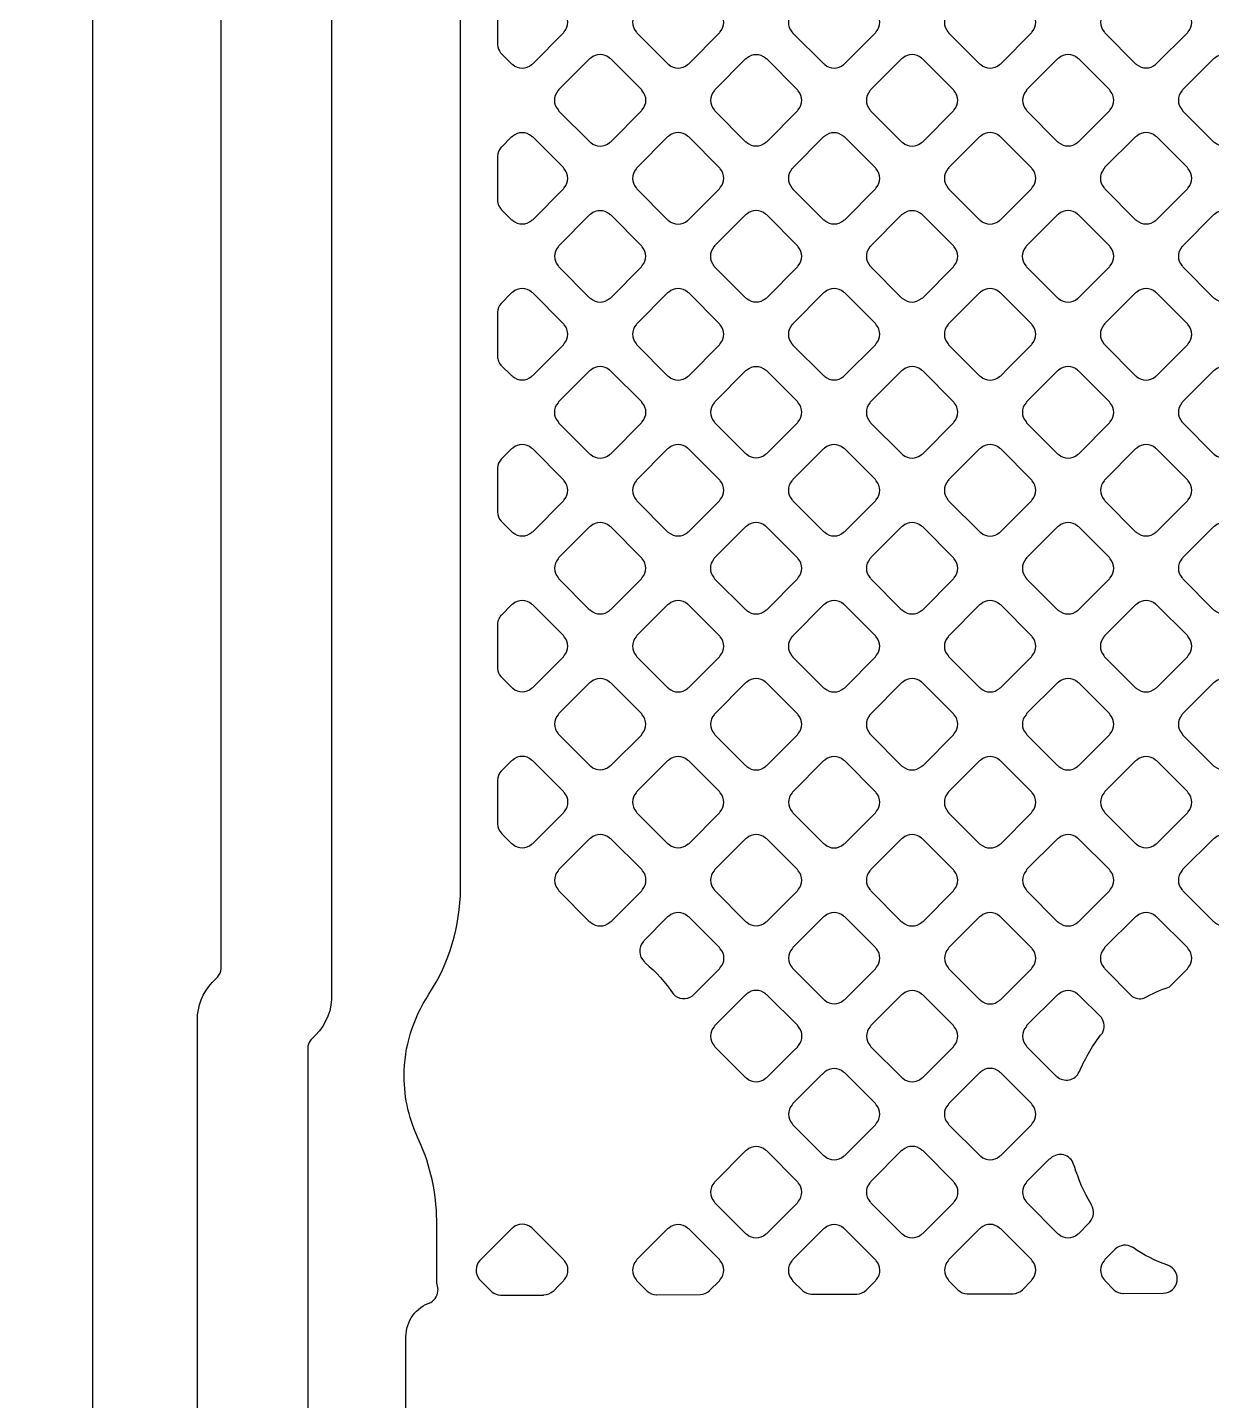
# Model space of a CAD drawing. Header units: millimetres. Extents: x 3440 to 3572, y 2 to 96.
# Drawn here: x 3530.208 to 3531.844, y 50.626 to 52.524 of the extents above; entities that cross this region are included whole.
import ezdxf

# ---------------------------------------------------------------- set-up
doc = ezdxf.new("R2010")
doc.units = ezdxf.units.MM
doc.header["$LTSCALE"] = 23.1
doc.layers.add('gbr-dxf', color=7, linetype='CONTINUOUS')

msp = doc.modelspace()

# ---------------------------------------------------------------- linework, layer by layer
at = {"layer": 'gbr-dxf', "linetype": 'Continuous'}
for points in [[(3528.8227, 57.8167, -0.198817), (3530.6284, 53.455, -0.009964), (3530.6284, 53.4522), (3530.6284, 51.1886, -0.210617), (3530.6062, 51.1313), (3530.6006, 51.1258, 0.036059), (3530.5989, 51.1236, 0.135581), (3530.5954, 51.1135), (3530.5954, 50.5032, -0.007269)], [(3530.443, 50.5051), (3530.443, 51.1522, -0.189007), (3530.4633, 51.2039, -0.010551), (3530.4654, 51.2061), (3530.4707, 51.2114, 0.168586), (3530.476, 51.2234), (3530.476, 53.4549, -0.009921), (3530.476, 53.4576, 0.198805), (3528.7133, 57.7107, -0.008527)], [(3528.5932, 57.5657, -0.198904), (3530.2983, 53.4491, -0.009964), (3530.2982, 53.4464), (3530.2982, 50.2725, -0.009957)], [(3530.7311, 50.4331), (3530.7311, 50.7145, -0.324981), (3530.7656, 50.7621, 0.275426), (3530.7755, 50.7803, -0.015279), (3530.7747, 50.7847, -0.084652), (3530.7738, 50.7932, -0.008073), (3530.7737, 50.7952, -0.015543), (3530.7737, 50.7966), (3530.7737, 50.8205, -0.022988), (3530.7737, 50.8228), (3530.7737, 50.8756, 0.103144), (3530.7496, 50.9852, -0.114747), (3530.7287, 51.0749, -0.148502), (3530.763, 51.1879, 0.140977), (3530.8067, 51.3335), (3530.8067, 53.5651, -0.065061), (3530.8057, 53.5715, 0.059041), (3530.6027, 55.0518, -0.011828), (3530.6024, 55.0527, 0.055953), (3530.0952, 56.3752, -0.032848)]]:
    msp.add_lwpolyline(points, format="xyb", dxfattribs=at)
for points in [[(3530.8576, 52.4998, 0.153145), (3530.862, 52.4887), (3530.8771, 52.4736, -0.096214), (3530.8788, 52.4726, 0.379672), (3530.9047, 52.4726, -0.096259), (3530.9064, 52.4736), (3530.949, 52.5163, -0.096195), (3530.95, 52.5179, 0.379293), (3530.95, 52.5439, -0.095956), (3530.949, 52.5455), (3530.9065, 52.588, -0.09979), (3530.9048, 52.589, 0.379731), (3530.8788, 52.589, -0.09572), (3530.8772, 52.588), (3530.8627, 52.5735, 0.169599), (3530.8576, 52.5613)], [(3531.0491, 52.5179, -0.091874), (3531.05, 52.5163), (3531.0929, 52.4734, -0.086961), (3531.0943, 52.4725, 0.379293), (3531.1203, 52.4726, -0.096625), (3531.1219, 52.4735), (3531.1645, 52.5161, -0.095916), (3531.1655, 52.5178, 0.379731), (3531.1655, 52.5438, -0.087748), (3531.1646, 52.5452), (3531.1218, 52.588, -0.093899), (3531.1202, 52.589, 0.378845), (3531.0943, 52.589, -0.096377), (3531.0926, 52.588), (3531.05, 52.5454, -0.097043), (3531.0491, 52.5438, 0.378971)], [(3531.2646, 52.5177, -0.091663), (3531.2655, 52.5161), (3531.308, 52.4737, -0.103446), (3531.3098, 52.4726, 0.379731), (3531.3358, 52.4726, -0.096265), (3531.3374, 52.4736), (3531.38, 52.5162, -0.095916), (3531.381, 52.5179, 0.379731), (3531.381, 52.5439, -0.087549), (3531.3801, 52.5453), (3531.3374, 52.588, -0.091913), (3531.3358, 52.589, 0.379731), (3531.3099, 52.589, -0.09572), (3531.3082, 52.588), (3531.2656, 52.5453, -0.096266), (3531.2646, 52.5437, 0.379731)], [(3531.4801, 52.5179, -0.099713), (3531.4811, 52.5162), (3531.5238, 52.4735, -0.095602), (3531.5254, 52.4725, 0.379293), (3531.5513, 52.4726, -0.096265), (3531.553, 52.4735), (3531.5957, 52.5163, -0.096227), (3531.5967, 52.5179, 0.379064), (3531.5967, 52.5438, -0.098078), (3531.5957, 52.5455), (3531.5531, 52.5881, -0.10242), (3531.5514, 52.5891, 0.379506), (3531.5254, 52.5891, -0.095973), (3531.5238, 52.5881), (3531.4811, 52.5455, -0.096214), (3531.4801, 52.5438, 0.379703)], [(3531.6958, 52.5179, -0.091663), (3531.6967, 52.5163), (3531.7394, 52.4736, -0.086956), (3531.7409, 52.4727, 0.379731), (3531.7669, 52.4727, -0.096265), (3531.7685, 52.4737), (3531.811, 52.5162, -0.095916), (3531.812, 52.5178, 0.379731), (3531.812, 52.5438, -0.104215), (3531.811, 52.5456), (3531.7685, 52.5881, -0.091913), (3531.7669, 52.589, 0.379731), (3531.741, 52.589, -0.09572), (3531.7393, 52.588), (3531.6968, 52.5455, -0.096266), (3531.6958, 52.5439, 0.379731)], [(3530.9412, 52.436, 0.379032), (3530.9413, 52.41, -0.087415), (3530.9422, 52.4086), (3530.9851, 52.3656, -0.083056), (3530.9865, 52.3647, 0.379731), (3531.0125, 52.3647, -0.09572), (3531.0141, 52.3657), (3531.0568, 52.4084, -0.095958), (3531.0578, 52.4101, 0.379731), (3531.0578, 52.4361, -0.092139), (3531.0569, 52.4376), (3531.0142, 52.4803, -0.096322), (3531.0125, 52.4813, 0.379506), (3530.9866, 52.4813, -0.096797), (3530.9849, 52.4803), (3530.9422, 52.4376, -0.096915)], [(3531.1569, 52.41, -0.087343), (3531.1578, 52.4085), (3531.2004, 52.3659, -0.09979), (3531.2021, 52.3649, 0.379731), (3531.2281, 52.3649, -0.09572), (3531.2297, 52.3659), (3531.2722, 52.4084, -0.096266), (3531.2732, 52.4101, 0.379731), (3531.2732, 52.436, -0.092139), (3531.2722, 52.4376), (3531.2297, 52.4802, -0.096227), (3531.228, 52.4811, 0.379731), (3531.202, 52.4811, -0.096265), (3531.2004, 52.4802), (3531.1579, 52.4376, -0.095916), (3531.1569, 52.436, 0.379731)], [(3531.3723, 52.4101, -0.095649), (3531.3732, 52.4084), (3531.416, 52.3657, -0.09116), (3531.4176, 52.3647, 0.379214), (3531.4435, 52.3647, -0.096625), (3531.4452, 52.3657), (3531.4879, 52.4084, -0.096332), (3531.4889, 52.4101, 0.379289), (3531.4889, 52.436, -0.083262), (3531.488, 52.4374), (3531.445, 52.4804, -0.087645), (3531.4435, 52.4813, 0.379293), (3531.4176, 52.4813, -0.095956), (3531.416, 52.4803), (3531.3733, 52.4376, -0.096023), (3531.3723, 52.436, 0.379672)], [(3531.588, 52.4101, -0.103621), (3531.589, 52.4083), (3531.6314, 52.3659, -0.09979), (3531.6331, 52.3649, 0.379731), (3531.6591, 52.3649, -0.095865), (3531.6607, 52.3659), (3531.7033, 52.4085, -0.095628), (3531.7043, 52.4101, 0.379731), (3531.7043, 52.4361, -0.107999), (3531.7033, 52.438), (3531.6609, 52.4803, -0.095916), (3531.6592, 52.4813, 0.379731), (3531.6333, 52.4813, -0.096265), (3531.6316, 52.4803), (3531.5889, 52.4377, -0.095916), (3531.588, 52.436, 0.379731)], [(3531.8035, 52.4102, -0.091367), (3531.8044, 52.4086), (3531.8473, 52.3658, -0.087416), (3531.8487, 52.3649, 0.379672), (3531.8747, 52.3649, -0.096157), (3531.8763, 52.3658), (3531.9189, 52.4084, -0.096227), (3531.9198, 52.41, 0.379324), (3531.9198, 52.436, -0.103884), (3531.9188, 52.4377), (3531.8762, 52.4804, -0.091578), (3531.8746, 52.4813, 0.379293), (3531.8487, 52.4813, -0.095956), (3531.847, 52.4803), (3531.8045, 52.4378, -0.096266), (3531.8035, 52.4362, 0.379731)], [(3530.8576, 52.2853, 0.104859), (3530.8596, 52.2773, 0.075296), (3530.863, 52.2724, -0.062707), (3530.8633, 52.2719), (3530.8771, 52.2581, -0.104018), (3530.8789, 52.2571, 0.379731), (3530.9048, 52.2571, -0.09572), (3530.9065, 52.2581), (3530.949, 52.3006, -0.096266), (3530.9499, 52.3022, 0.379731), (3530.9499, 52.3282, -0.104206), (3530.9489, 52.33), (3530.9065, 52.3724, -0.108224), (3530.9047, 52.3734, 0.379506), (3530.8787, 52.3734, -0.097758), (3530.877, 52.3724), (3530.863, 52.3584), (3530.8629, 52.3583, 0.180038), (3530.8576, 52.3455)], [(3531.0491, 52.3022, -0.087034), (3531.05, 52.3007), (3531.0928, 52.2579, -0.08267), (3531.0942, 52.257, 0.379731), (3531.1202, 52.257, -0.096265), (3531.1218, 52.258), (3531.1645, 52.3007, -0.095916), (3531.1655, 52.3024, 0.379731), (3531.1655, 52.3284, -0.091745), (3531.1646, 52.3299), (3531.122, 52.3725, -0.096121), (3531.1204, 52.3735, 0.379731), (3531.0944, 52.3735, -0.09572), (3531.0927, 52.3725), (3531.0501, 52.3298, -0.096266), (3531.0491, 52.3282, 0.379731)], [(3531.2646, 52.3023, -0.087343), (3531.2655, 52.3009), (3531.3082, 52.2581, -0.099711), (3531.3099, 52.2571, 0.379293), (3531.3359, 52.2571, -0.095956), (3531.3375, 52.2581), (3531.38, 52.3006, -0.096332), (3531.381, 52.3022, 0.379289), (3531.381, 52.3282, -0.092061), (3531.3801, 52.3297), (3531.3374, 52.3724, -0.09842), (3531.3357, 52.3734, 0.379506), (3531.3097, 52.3734, -0.095973), (3531.3081, 52.3725), (3531.2656, 52.3299, -0.096214), (3531.2646, 52.3283, 0.379672)], [(3531.4801, 52.3022, -0.095756), (3531.4811, 52.3006), (3531.5237, 52.258, -0.091646), (3531.5252, 52.257, 0.379731), (3531.5512, 52.257, -0.09572), (3531.5529, 52.258), (3531.5956, 52.3007, -0.095916), (3531.5966, 52.3024, 0.379731), (3531.5966, 52.3284, -0.083235), (3531.5957, 52.3298), (3531.5529, 52.3726, -0.087639), (3531.5514, 52.3735, 0.379731), (3531.5254, 52.3735, -0.09572), (3531.5238, 52.3725), (3531.4811, 52.3298, -0.095916), (3531.4801, 52.3282, 0.379731)], [(3531.6957, 52.3024, -0.103825), (3531.6967, 52.3006), (3531.7392, 52.2581, -0.099696), (3531.7409, 52.2571, 0.379731), (3531.7669, 52.2571, -0.096265), (3531.7685, 52.258), (3531.8112, 52.3007, -0.095916), (3531.8121, 52.3023, 0.379731), (3531.8121, 52.3283, -0.107999), (3531.8111, 52.3302), (3531.7686, 52.3726, -0.096121), (3531.7669, 52.3736, 0.379731), (3531.741, 52.3736, -0.09572), (3531.7393, 52.3726), (3531.6966, 52.33, -0.096266), (3531.6957, 52.3283, 0.379731)], [(3530.9414, 52.2205, 0.379293), (3530.9414, 52.1945, -0.099964), (3530.9424, 52.1928), (3530.9849, 52.1503, -0.096314), (3530.9865, 52.1493, 0.379672), (3531.0125, 52.1493, -0.096157), (3531.0141, 52.1503), (3531.0567, 52.1929, -0.095796), (3531.0577, 52.1946, 0.379293), (3531.0577, 52.2205, -0.096625), (3531.0567, 52.2222), (3531.0143, 52.2646, -0.100476), (3531.0125, 52.2656, 0.379289), (3530.9866, 52.2657, -0.095506), (3530.9849, 52.2647), (3530.9423, 52.2221, -0.095602)], [(3531.1567, 52.1945, -0.082792), (3531.1576, 52.1931), (3531.2005, 52.1502, -0.095602), (3531.2021, 52.1493, 0.379293), (3531.2281, 52.1493, -0.095956), (3531.2297, 52.1503), (3531.2723, 52.1929, -0.096111), (3531.2733, 52.1945, 0.379321), (3531.2733, 52.2205, -0.095506), (3531.2724, 52.2221), (3531.2297, 52.2648, -0.099849), (3531.228, 52.2658, 0.379293), (3531.202, 52.2657, -0.09572), (3531.2004, 52.2648), (3531.1577, 52.2221, -0.096214), (3531.1568, 52.2205, 0.379672)], [(3531.3724, 52.1945, -0.091663), (3531.3734, 52.193), (3531.4161, 52.1503, -0.086956), (3531.4175, 52.1493, 0.379731), (3531.4435, 52.1493, -0.096265), (3531.4452, 52.1503), (3531.4878, 52.1929, -0.095916), (3531.4887, 52.1946, 0.379731), (3531.4887, 52.2205, -0.087748), (3531.4878, 52.222), (3531.4451, 52.2647, -0.092126), (3531.4436, 52.2656, 0.379731), (3531.4176, 52.2656, -0.09572), (3531.416, 52.2647), (3531.3734, 52.2221, -0.096266), (3531.3724, 52.2205, 0.379731)], [(3531.5878, 52.1945, -0.100032), (3531.5889, 52.1928), (3531.6314, 52.1502, -0.096266), (3531.6331, 52.1492, 0.379731), (3531.6591, 52.1492, -0.09572), (3531.6607, 52.1502), (3531.7033, 52.1928, -0.096266), (3531.7043, 52.1945, 0.379731), (3531.7043, 52.2205, -0.09572), (3531.7033, 52.2221), (3531.6605, 52.2649, -0.083056), (3531.6591, 52.2658, 0.379731), (3531.6331, 52.2658, -0.09572), (3531.6315, 52.2648), (3531.5888, 52.2221, -0.096266), (3531.5878, 52.2205, 0.379731)], [(3531.8035, 52.1946, -0.103506), (3531.8045, 52.1928), (3531.847, 52.1502, -0.099711), (3531.8487, 52.1493, 0.378906), (3531.8747, 52.1493, -0.095134), (3531.8763, 52.1502), (3531.9189, 52.1929, -0.097561), (3531.9199, 52.1945, 0.379155), (3531.9199, 52.2205, -0.107517), (3531.9189, 52.2223), (3531.8764, 52.2648, -0.095796), (3531.8747, 52.2658, 0.379293), (3531.8488, 52.2658, -0.096119), (3531.8471, 52.2648), (3531.8045, 52.2221, -0.096023), (3531.8035, 52.2205, 0.379672)], [(3530.8576, 52.0687, 0.078056), (3530.859, 52.0627, -0.044051), (3530.8591, 52.0624, 0.078281), (3530.8625, 52.0571), (3530.877, 52.0426, -0.103868), (3530.8788, 52.0416, 0.379731), (3530.9047, 52.0416, -0.096265), (3530.9064, 52.0426), (3530.949, 52.0852, -0.096266), (3530.95, 52.0868, 0.379731), (3530.95, 52.1128, -0.087314), (3530.9491, 52.1143), (3530.9064, 52.157, -0.091964), (3530.9048, 52.1579, 0.379731), (3530.8788, 52.1579, -0.096265), (3530.8772, 52.1569), (3530.8627, 52.1424, 0.169574), (3530.8576, 52.1303)], [(3531.0491, 52.1128, 0.379293), (3531.0491, 52.0868, -0.099964), (3531.0501, 52.0851), (3531.0927, 52.0425, -0.096314), (3531.0943, 52.0415, 0.379703), (3531.1203, 52.0415, -0.095612), (3531.1219, 52.0425), (3531.1646, 52.0851, -0.095796), (3531.1655, 52.0868, 0.379293), (3531.1655, 52.1127, -0.096625), (3531.1645, 52.1144), (3531.122, 52.1569, -0.100824), (3531.1202, 52.1579, 0.379229), (3531.0943, 52.158, -0.095506), (3531.0926, 52.157), (3531.05, 52.1144, -0.095602)], [(3531.2646, 52.0867, -0.082761), (3531.2655, 52.0853), (3531.3082, 52.0426, -0.095628), (3531.3098, 52.0416, 0.379731), (3531.3358, 52.0416, -0.096265), (3531.3374, 52.0426), (3531.38, 52.0852, -0.096266), (3531.381, 52.0868, 0.379731), (3531.381, 52.1128, -0.096248), (3531.38, 52.1145), (3531.3376, 52.1569, -0.100054), (3531.3358, 52.1579, 0.379731), (3531.3099, 52.1579, -0.096265), (3531.3082, 52.1569), (3531.2656, 52.1143, -0.096266), (3531.2646, 52.1126, 0.379731)], [(3531.4801, 52.0868, -0.091685), (3531.4811, 52.0853), (3531.5239, 52.0424, -0.087297), (3531.5254, 52.0415, 0.379731), (3531.5513, 52.0415, -0.096225), (3531.553, 52.0425), (3531.5629, 52.0524), (3531.5956, 52.0851, -0.096227), (3531.5966, 52.0867, 0.379731), (3531.5966, 52.1127, -0.087748), (3531.5956, 52.1142), (3531.5528, 52.157, -0.091964), (3531.5513, 52.1579, 0.379731), (3531.5253, 52.1579, -0.096265), (3531.5237, 52.157), (3531.4811, 52.1144, -0.095916), (3531.4801, 52.1128, 0.379731)], [(3531.6957, 52.0867, -0.099825), (3531.6967, 52.085), (3531.7392, 52.0424, -0.096023), (3531.7409, 52.0414, 0.379289), (3531.7668, 52.0414, -0.09601), (3531.7685, 52.0424), (3531.8112, 52.0851, -0.095824), (3531.8121, 52.0867, 0.378906), (3531.8121, 52.1126, -0.095506), (3531.8112, 52.1143), (3531.7683, 52.1571, -0.08232), (3531.7669, 52.158, 0.379214), (3531.741, 52.158, -0.095956), (3531.7393, 52.157), (3531.6966, 52.1143, -0.095628), (3531.6957, 52.1127, 0.379731)], [(3530.9413, 51.979, -0.09572), (3530.9422, 51.9774), (3530.9849, 51.9346, -0.091913), (3530.9865, 51.9337, 0.379731), (3531.0125, 51.9337, -0.09572), (3531.0141, 51.9347), (3531.0568, 51.9774, -0.096266), (3531.0578, 51.979, 0.379731), (3531.0578, 52.005, -0.082756), (3531.0569, 52.0064), (3531.014, 52.0493, -0.087516), (3531.0125, 52.0503, 0.379731), (3530.9866, 52.0503, -0.09572), (3530.9849, 52.0493), (3530.9422, 52.0066, -0.096266), (3530.9413, 52.005, 0.379731)], [(3531.1569, 52.0049, 0.379214), (3531.1569, 51.979, -0.096625), (3531.1579, 51.9773), (3531.2002, 51.935, -0.10774), (3531.2021, 51.9339, 0.379672), (3531.2281, 51.9339, -0.096157), (3531.2297, 51.9349), (3531.2722, 51.9774, -0.095602), (3531.2732, 51.979, 0.379293), (3531.2732, 52.005, -0.100399), (3531.2722, 52.0067), (3531.2298, 52.0491, -0.10437), (3531.228, 52.0501, 0.379289), (3531.2021, 52.0501, -0.095866), (3531.2004, 52.0492), (3531.1578, 52.0066, -0.095602)], [(3531.3723, 51.979, -0.087034), (3531.3732, 51.9775), (3531.4162, 51.9346, -0.08267), (3531.4175, 51.9337, 0.379731), (3531.4435, 51.9337, -0.096265), (3531.4452, 51.9347), (3531.4879, 51.9774, -0.095916), (3531.4889, 51.979, 0.379731), (3531.4889, 52.005, -0.091745), (3531.4879, 52.0066), (3531.4452, 52.0493, -0.096121), (3531.4436, 52.0503, 0.379731), (3531.4176, 52.0503, -0.09572), (3531.416, 52.0493), (3531.3733, 52.0066, -0.096266), (3531.3723, 52.005, 0.379731)], [(3531.588, 51.979, -0.09572), (3531.5889, 51.9774), (3531.6316, 51.9347, -0.091437), (3531.6332, 51.9337, 0.379332), (3531.6591, 51.9337, -0.095968), (3531.6608, 51.9347), (3531.7033, 51.9772, -0.096197), (3531.7043, 51.9789, 0.378669), (3531.7043, 52.0048, -0.101776), (3531.7033, 52.0065), (3531.6606, 52.0493, -0.08752), (3531.6591, 52.0502, 0.379293), (3531.6331, 52.0502, -0.095956), (3531.6315, 52.0492), (3531.5889, 52.0066, -0.096266), (3531.588, 52.005, 0.379731)], [(3531.8034, 52.0049, 0.379293), (3531.8035, 51.9789, -0.100032), (3531.8045, 51.9772), (3531.847, 51.9347, -0.095628), (3531.8486, 51.9337, 0.379731), (3531.8746, 51.9337, -0.096265), (3531.8762, 51.9347), (3531.9188, 51.9773, -0.096111), (3531.9198, 51.979, 0.379289), (3531.9198, 52.0049, -0.095866), (3531.9189, 52.0066), (3531.8761, 52.0493, -0.082483), (3531.8747, 52.0502, 0.378858), (3531.8488, 52.0502, -0.095134), (3531.8472, 52.0492), (3531.8044, 52.0065, -0.095109)], [(3530.8576, 51.8543, 0.176204), (3530.8627, 51.8416, -0.03892), (3530.8629, 51.8414), (3530.8773, 51.8269, -0.087516), (3530.8788, 51.826, 0.379731), (3530.9048, 51.826, -0.09572), (3530.9064, 51.827), (3530.949, 51.8696, -0.096266), (3530.95, 51.8712, 0.379731), (3530.95, 51.8972, -0.087314), (3530.9491, 51.8987), (3530.9063, 51.9415, -0.091913), (3530.9047, 51.9424, 0.379731), (3530.8787, 51.9424, -0.09572), (3530.8771, 51.9415), (3530.8627, 51.927, 0.165019), (3530.8576, 51.9152)], [(3531.0491, 51.8712, -0.095865), (3531.0501, 51.8695), (3531.0926, 51.8269, -0.091437), (3531.0942, 51.826, 0.379731), (3531.1202, 51.826, -0.096265), (3531.1218, 51.827), (3531.1645, 51.8697, -0.095916), (3531.1655, 51.8713, 0.379731), (3531.1655, 51.8973, -0.083172), (3531.1646, 51.8987), (3531.1218, 51.9415, -0.087516), (3531.1204, 51.9424, 0.379731), (3531.0944, 51.9424, -0.09572), (3531.0927, 51.9415), (3531.0501, 51.8988, -0.096266), (3531.0491, 51.8971, 0.379731)], [(3531.2646, 51.8713, -0.09572), (3531.2656, 51.8696), (3531.3081, 51.8271, -0.107758), (3531.3099, 51.8261, 0.379731), (3531.3359, 51.8261, -0.096265), (3531.3375, 51.8271), (3531.38, 51.8696, -0.095916), (3531.381, 51.8712, 0.379731), (3531.381, 51.8972, -0.100266), (3531.38, 51.8989), (3531.3375, 51.9414, -0.104063), (3531.3357, 51.9424, 0.379731), (3531.3097, 51.9424, -0.09572), (3531.3081, 51.9414), (3531.2656, 51.8989, -0.096266), (3531.2646, 51.8972, 0.379731)], [(3531.4801, 51.8712, -0.087305), (3531.481, 51.8697), (3531.524, 51.8267, -0.079982), (3531.5254, 51.8259, 0.378681), (3531.5513, 51.8259, -0.096707), (3531.5529, 51.8268), (3531.5957, 51.8696, -0.094533), (3531.5967, 51.8712, 0.378906), (3531.5967, 51.8972, -0.093564), (3531.5957, 51.8988), (3531.553, 51.9415, -0.095796), (3531.5514, 51.9425, 0.379293), (3531.5254, 51.9424, -0.096119), (3531.5238, 51.9415), (3531.4811, 51.8988, -0.096214), (3531.4801, 51.8971, 0.379703)], [(3531.6958, 51.8712, -0.095756), (3531.6967, 51.8696), (3531.7394, 51.827, -0.091437), (3531.7409, 51.826, 0.379731), (3531.7669, 51.826, -0.096265), (3531.7685, 51.827), (3531.811, 51.8695, -0.098209), (3531.812, 51.8712, 0.379155), (3531.812, 51.8971, -0.100082), (3531.811, 51.8988), (3531.7684, 51.9414, -0.089936), (3531.7669, 51.9424, 0.379155), (3531.741, 51.9424, -0.095015), (3531.7393, 51.9414), (3531.6967, 51.8988, -0.094927), (3531.6958, 51.8972, 0.379287)], [(3530.9414, 51.7894, 0.379293), (3530.9414, 51.7635, -0.091558), (3530.9423, 51.7619), (3530.985, 51.7192, -0.088202), (3530.9865, 51.7183, 0.379703), (3531.0125, 51.7183, -0.095612), (3531.0141, 51.7193), (3531.0567, 51.7619, -0.095796), (3531.0577, 51.7635, 0.379293), (3531.0577, 51.7895, -0.087848), (3531.0568, 51.791), (3531.0141, 51.8337, -0.092072), (3531.0125, 51.8346, 0.379289), (3530.9866, 51.8346, -0.095506), (3530.9849, 51.8337), (3530.9423, 51.7911, -0.095796)], [(3531.1567, 51.7635, -0.091581), (3531.1577, 51.7619), (3531.2003, 51.7193, -0.103868), (3531.2021, 51.7183, 0.379731), (3531.2281, 51.7183, -0.096265), (3531.2297, 51.7192), (3531.2723, 51.7618, -0.09842), (3531.2733, 51.7635, 0.379059), (3531.2733, 51.7895, -0.087248), (3531.2724, 51.7909), (3531.2296, 51.8338, -0.091753), (3531.228, 51.8347, 0.379148), (3531.2021, 51.8347, -0.095612), (3531.2004, 51.8338), (3531.1577, 51.791, -0.095585), (3531.1567, 51.7894, 0.379196)], [(3531.3724, 51.7635, -0.099643), (3531.3734, 51.7618), (3531.416, 51.7192, -0.096128), (3531.4177, 51.7182, 0.379155), (3531.4436, 51.7182, -0.095378), (3531.4452, 51.7191), (3531.4879, 51.7618, -0.095109), (3531.4889, 51.7634, 0.378906), (3531.4889, 51.7894, -0.097902), (3531.4879, 51.791), (3531.4453, 51.8336, -0.099849), (3531.4435, 51.8346, 0.379293), (3531.4176, 51.8346, -0.096119), (3531.416, 51.8336), (3531.3734, 51.7911, -0.095819), (3531.3724, 51.7894, 0.379289)], [(3531.5879, 51.7894, 0.379214), (3531.5879, 51.7634, -0.091954), (3531.5889, 51.7618), (3531.6316, 51.7191, -0.0873), (3531.6331, 51.7182, 0.379731), (3531.6591, 51.7182, -0.096265), (3531.6607, 51.7192), (3531.7033, 51.7618, -0.095916), (3531.7043, 51.7634, 0.379289), (3531.7043, 51.7894, -0.103506), (3531.7033, 51.7912), (3531.6608, 51.8337, -0.094106), (3531.6592, 51.8347, 0.379064), (3531.6333, 51.8347, -0.094863), (3531.6316, 51.8337), (3531.5889, 51.791, -0.094348)], [(3531.8035, 51.7635, -0.095756), (3531.8045, 51.7619), (3531.8471, 51.7192, -0.092072), (3531.8487, 51.7182, 0.379289), (3531.8747, 51.7182, -0.09601), (3531.8763, 51.7192), (3531.9188, 51.7617, -0.095796), (3531.9198, 51.7634, 0.378906), (3531.9198, 51.7893, -0.099643), (3531.9188, 51.791), (3531.8761, 51.8337, -0.08752), (3531.8746, 51.8347, 0.379293), (3531.8487, 51.8346, -0.096119), (3531.847, 51.8337), (3531.8045, 51.7911, -0.095628), (3531.8035, 51.7895, 0.379731)], [(3530.8576, 51.638, 0.155317), (3530.8622, 51.6267), (3530.8774, 51.6115, -0.082483), (3530.8788, 51.6106, 0.378943), (3530.9048, 51.6106, -0.095866), (3530.9064, 51.6116), (3530.949, 51.6542, -0.096266), (3530.95, 51.6558, 0.379731), (3530.95, 51.6818, -0.091558), (3530.9491, 51.6834), (3530.9065, 51.7259, -0.095916), (3530.9048, 51.7269, 0.379731), (3530.8789, 51.7269, -0.096265), (3530.8772, 51.7259), (3530.863, 51.7117), (3530.8629, 51.7116, 0.067972), (3530.8598, 51.7072, -0.033916), (3530.8597, 51.707, 0.10211), (3530.8576, 51.6992)], [(3531.0491, 51.6558, -0.09148), (3531.05, 51.6542), (3531.0929, 51.6114, -0.086961), (3531.0943, 51.6105, 0.379293), (3531.1203, 51.6105, -0.096625), (3531.1219, 51.6115), (3531.1645, 51.6541, -0.095916), (3531.1655, 51.6557, 0.379731), (3531.1655, 51.6817, -0.087748), (3531.1646, 51.6832), (3531.1218, 51.726, -0.092126), (3531.1202, 51.7269, 0.379289), (3531.0943, 51.7269, -0.095866), (3531.0926, 51.726), (3531.05, 51.6834, -0.095602), (3531.0491, 51.6817, 0.378906)], [(3531.2646, 51.6556, -0.09185), (3531.2655, 51.6541), (3531.3082, 51.6114, -0.103421), (3531.3099, 51.6104, 0.378633), (3531.3359, 51.6104, -0.095614), (3531.3375, 51.6114), (3531.3802, 51.6541, -0.095296), (3531.3811, 51.6557, 0.379245), (3531.3811, 51.6816, -0.08944), (3531.3802, 51.6832), (3531.3374, 51.7259, -0.091913), (3531.3358, 51.7269, 0.379731), (3531.3099, 51.7269, -0.09572), (3531.3082, 51.7259), (3531.2656, 51.6832, -0.096023), (3531.2646, 51.6816, 0.379672)], [(3531.4802, 51.6557, -0.099976), (3531.4812, 51.654), (3531.5237, 51.6115, -0.095958), (3531.5254, 51.6105, 0.379731), (3531.5513, 51.6105, -0.09572), (3531.553, 51.6115), (3531.5956, 51.6541, -0.096332), (3531.5966, 51.6557, 0.379321), (3531.5966, 51.6817, -0.095866), (3531.5956, 51.6833), (3531.5531, 51.7258, -0.102183), (3531.5513, 51.7268, 0.379107), (3531.5254, 51.7268, -0.09437), (3531.5238, 51.7259), (3531.4812, 51.6833, -0.09662), (3531.4802, 51.6816, 0.379415)], [(3531.6957, 51.6557, -0.091367), (3531.6966, 51.6541), (3531.7394, 51.6113, -0.087638), (3531.7409, 51.6104, 0.379289), (3531.7668, 51.6104, -0.096998), (3531.7685, 51.6114), (3531.8111, 51.654, -0.096504), (3531.8121, 51.6557, 0.378718), (3531.8121, 51.6816, -0.105571), (3531.8111, 51.6834), (3531.7685, 51.726, -0.091364), (3531.7669, 51.727, 0.379293), (3531.741, 51.7269, -0.095956), (3531.7393, 51.726), (3531.6966, 51.6833, -0.096266), (3531.6957, 51.6816, 0.379731)], [(3530.9414, 51.574, 0.379293), (3530.9414, 51.5481, -0.087748), (3530.9423, 51.5466), (3530.9852, 51.5037, -0.083651), (3530.9866, 51.5028, 0.379672), (3531.0126, 51.5028, -0.096157), (3531.0142, 51.5037), (3531.0569, 51.5464, -0.095796), (3531.0578, 51.548, 0.379293), (3531.0578, 51.574, -0.092139), (3531.0569, 51.5755), (3531.0142, 51.6182, -0.096332), (3531.0125, 51.6192, 0.379289), (3530.9866, 51.6192, -0.095506), (3530.9849, 51.6183), (3530.9423, 51.5757, -0.095602)], [(3531.1569, 51.5479, -0.08701), (3531.1578, 51.5465), (3531.2005, 51.5037, -0.09979), (3531.2022, 51.5027, 0.379155), (3531.2282, 51.5027, -0.096261), (3531.2298, 51.5037), (3531.2723, 51.5462, -0.096227), (3531.2733, 51.5479, 0.37907), (3531.2733, 51.5738, -0.091381), (3531.2724, 51.5754), (3531.2296, 51.6181, -0.095796), (3531.228, 51.6191, 0.379293), (3531.202, 51.6191, -0.09572), (3531.2004, 51.6181), (3531.1579, 51.5755, -0.096332), (3531.1569, 51.5739, 0.379321)], [(3531.3724, 51.5478, -0.095973), (3531.3734, 51.5462), (3531.416, 51.5036, -0.091913), (3531.4175, 51.5027, 0.379731), (3531.4435, 51.5027, -0.09572), (3531.4452, 51.5036), (3531.4879, 51.5464, -0.096332), (3531.4889, 51.548, 0.379289), (3531.4889, 51.574, -0.082704), (3531.488, 51.5753), (3531.4451, 51.6182, -0.087297), (3531.4437, 51.6191, 0.379155), (3531.4177, 51.6191, -0.096261), (3531.4161, 51.6182), (3531.3734, 51.5754, -0.096227), (3531.3724, 51.5738, 0.379506)], [(3531.588, 51.548, -0.103612), (3531.589, 51.5462), (3531.6315, 51.5037, -0.09979), (3531.6332, 51.5027, 0.379289), (3531.6591, 51.5027, -0.097105), (3531.6608, 51.5037), (3531.7033, 51.5462, -0.094533), (3531.7043, 51.5478, 0.378858), (3531.7043, 51.5738, -0.109511), (3531.7032, 51.5757), (3531.6608, 51.6181, -0.098332), (3531.6591, 51.6191, 0.379506), (3531.6331, 51.6191, -0.095973), (3531.6315, 51.6181), (3531.5889, 51.5756, -0.096266), (3531.588, 51.574, 0.379731)], [(3531.8034, 51.5738, 0.379293), (3531.8035, 51.5479, -0.091956), (3531.8044, 51.5463), (3531.8471, 51.5036, -0.086956), (3531.8486, 51.5027, 0.379731), (3531.8746, 51.5027, -0.096265), (3531.8762, 51.5037), (3531.9188, 51.5463, -0.095916), (3531.9198, 51.5479, 0.379731), (3531.9198, 51.5739, -0.104215), (3531.9188, 51.5757), (3531.8763, 51.6182, -0.092233), (3531.8747, 51.6191, 0.379289), (3531.8488, 51.6192, -0.095154), (3531.8472, 51.6182), (3531.8044, 51.5754, -0.094831)], [(3530.8576, 51.4232, 0.180438), (3530.863, 51.4103, -0.069685), (3530.8634, 51.4098), (3530.8771, 51.396, -0.103868), (3530.8789, 51.395, 0.379731), (3530.9048, 51.395, -0.096265), (3530.9065, 51.396), (3530.9491, 51.4386, -0.096558), (3530.9501, 51.4403, 0.379731), (3530.9501, 51.4662, -0.103612), (3530.949, 51.468), (3530.9066, 51.5104, -0.107758), (3530.9048, 51.5115, 0.379731), (3530.8788, 51.5115, -0.096265), (3530.8772, 51.5105), (3530.8627, 51.496, 0.175915), (3530.8576, 51.4834)], [(3531.0492, 51.4403, -0.091581), (3531.0502, 51.4387), (3531.093, 51.3959, -0.087297), (3531.0945, 51.395, 0.379155), (3531.1204, 51.395, -0.096355), (3531.1221, 51.3959), (3531.1646, 51.4385, -0.096539), (3531.1656, 51.4401, 0.379293), (3531.1655, 51.4661, -0.106201), (3531.1645, 51.4679), (3531.1219, 51.5105, -0.091964), (3531.1204, 51.5114, 0.379731), (3531.0944, 51.5114, -0.095756), (3531.0928, 51.5104), (3531.0502, 51.4679, -0.095819), (3531.0492, 51.4663, 0.379289)], [(3531.2647, 51.4401, -0.087651), (3531.2656, 51.4387), (3531.3082, 51.396, -0.09979), (3531.3099, 51.395, 0.379731), (3531.3359, 51.395, -0.09572), (3531.3375, 51.396), (3531.3801, 51.4385, -0.095602), (3531.381, 51.4402, 0.378906), (3531.381, 51.4661, -0.09148), (3531.3801, 51.4677), (3531.3375, 51.5103, -0.096128), (3531.3358, 51.5113, 0.379155), (3531.3099, 51.5113, -0.095614), (3531.3083, 51.5103), (3531.2657, 51.4677, -0.09584), (3531.2647, 51.4661, 0.379506)], [(3531.4801, 51.4401, -0.09572), (3531.4811, 51.4385), (3531.5238, 51.3958, -0.092072), (3531.5253, 51.3949, 0.379289), (3531.5513, 51.3948, -0.097558), (3531.553, 51.3958), (3531.5942, 51.4371), (3531.5957, 51.4386, -0.097347), (3531.5967, 51.4402, 0.378681), (3531.5967, 51.4661, -0.084861), (3531.5958, 51.4676), (3531.5528, 51.5105, -0.08752), (3531.5514, 51.5114, 0.379293), (3531.5254, 51.5114, -0.096119), (3531.5238, 51.5104), (3531.4811, 51.4677, -0.096266), (3531.4801, 51.4661, 0.379731)], [(3531.6958, 51.4402, -0.103696), (3531.6968, 51.4384), (3531.7392, 51.396, -0.099727), (3531.7409, 51.395, 0.379287), (3531.7669, 51.395, -0.096157), (3531.7685, 51.3959), (3531.811, 51.4385, -0.095796), (3531.812, 51.4401, 0.378906), (3531.812, 51.4661, -0.107356), (3531.811, 51.4679), (3531.7686, 51.5103, -0.098209), (3531.7669, 51.5113, 0.379155), (3531.741, 51.5113, -0.094896), (3531.7393, 51.5104), (3531.6968, 51.4678, -0.096726), (3531.6958, 51.4661, 0.379155)], [(3530.9414, 51.3324, -0.100032), (3530.9424, 51.3307), (3530.985, 51.2881, -0.095916), (3530.9866, 51.2871, 0.37907), (3531.0126, 51.2871, -0.096618), (3531.0142, 51.2881), (3531.057, 51.3309, -0.097248), (3531.0579, 51.3325, 0.379064), (3531.058, 51.3584, -0.095886), (3531.057, 51.3601), (3531.0143, 51.4027, -0.099711), (3531.0126, 51.4037, 0.379293), (3530.9867, 51.4037, -0.095956), (3530.985, 51.4027), (3530.9424, 51.36, -0.096266), (3530.9414, 51.3584, 0.379731)], [(3531.157, 51.3324, -0.082876), (3531.1579, 51.331), (3531.2006, 51.2883, -0.096266), (3531.2022, 51.2873, 0.379731), (3531.2282, 51.2873, -0.09572), (3531.2298, 51.2883), (3531.2724, 51.3308, -0.095602), (3531.2733, 51.3325, 0.378894), (3531.2733, 51.3584, -0.095866), (3531.2724, 51.3601), (3531.2298, 51.4026, -0.099849), (3531.2281, 51.4036, 0.378767), (3531.2022, 51.4036, -0.097081), (3531.2005, 51.4026), (3531.1754, 51.3775), (3531.158, 51.36, -0.097153), (3531.157, 51.3584, 0.379196)], [(3531.3724, 51.3324, -0.091685), (3531.3734, 51.3309), (3531.4161, 51.2881, -0.090168), (3531.4177, 51.2872, 0.379272), (3531.4436, 51.2871, -0.095527), (3531.4452, 51.2881), (3531.4879, 51.3307, -0.096128), (3531.4889, 51.3324, 0.379064), (3531.4889, 51.3583, -0.087621), (3531.488, 51.3598), (3531.4451, 51.4027, -0.091364), (3531.4435, 51.4036, 0.379214), (3531.4176, 51.4036, -0.096625), (3531.4159, 51.4026), (3531.3734, 51.36, -0.095916), (3531.3724, 51.3584, 0.379731)], [(3531.588, 51.3324, -0.100483), (3531.589, 51.3306), (3531.6314, 51.2881, -0.095916), (3531.6331, 51.2872, 0.379731), (3531.6591, 51.2872, -0.096265), (3531.6607, 51.2881), (3531.7033, 51.3308, -0.096332), (3531.7043, 51.3324, 0.379289), (3531.7043, 51.3584, -0.095506), (3531.7034, 51.36), (3531.6606, 51.4027, -0.08494), (3531.6592, 51.4036, 0.378796), (3531.6333, 51.4036, -0.096031), (3531.6316, 51.4027), (3531.6302, 51.4012), (3531.5889, 51.36, -0.096322), (3531.588, 51.3583, 0.379506)], [(3531.8035, 51.3584, 0.379293), (3531.8035, 51.3325, -0.103917), (3531.8045, 51.3307), (3531.847, 51.2882, -0.100476), (3531.8487, 51.2872, 0.379703), (3531.8747, 51.2871, -0.095612), (3531.8763, 51.2881), (3531.9189, 51.3307, -0.095796), (3531.9198, 51.3323, 0.379293), (3531.9198, 51.3583, -0.108153), (3531.9188, 51.3601), (3531.8763, 51.4026, -0.096627), (3531.8746, 51.4036, 0.379229), (3531.8487, 51.4036, -0.095506), (3531.847, 51.4026), (3531.8044, 51.36, -0.095602)], [(3531.0591, 51.2603, 0.40764), (3531.0604, 51.2331, -0.101515), (3531.0619, 51.2311, -0.071318), (3531.1005, 51.1883, 0.374051), (3531.127, 51.1855), (3531.1646, 51.2231, -0.096111), (3531.1656, 51.2247, 0.379289), (3531.1656, 51.2507, -0.103582), (3531.1646, 51.2525), (3531.1223, 51.2948, -0.107634), (3531.1204, 51.2958, 0.378906), (3531.0945, 51.2958, -0.096614), (3531.0928, 51.2949), (3531.0602, 51.2623, -0.090974)], [(3531.2647, 51.2507, 0.379293), (3531.2647, 51.2247, -0.083328), (3531.2656, 51.2233), (3531.3084, 51.1805, -0.096128), (3531.31, 51.1795, 0.379064), (3531.336, 51.1795, -0.096367), (3531.3376, 51.1805), (3531.3802, 51.223, -0.096322), (3531.3811, 51.2247, 0.379155), (3531.3812, 51.2506, -0.095719), (3531.3802, 51.2522), (3531.3375, 51.2949, -0.099727), (3531.3358, 51.2959, 0.379287), (3531.3099, 51.2959, -0.096157), (3531.3083, 51.2949), (3531.2657, 51.2523, -0.095796)], [(3531.4802, 51.2506, 0.379475), (3531.4803, 51.2246, -0.091954), (3531.4812, 51.223), (3531.5239, 51.1804, -0.087638), (3531.5254, 51.1794, 0.379672), (3531.5513, 51.1794, -0.096157), (3531.553, 51.1804), (3531.5956, 51.223, -0.095602), (3531.5966, 51.2247, 0.378858), (3531.5966, 51.2506, -0.087248), (3531.5957, 51.2521), (3531.5529, 51.2948, -0.092342), (3531.5514, 51.2958, 0.379059), (3531.5254, 51.2958, -0.095506), (3531.5238, 51.2948), (3531.4812, 51.2522, -0.095796)], [(3531.6957, 51.2246, -0.100032), (3531.6967, 51.2229), (3531.7349, 51.1847, 0.206071), (3531.751, 51.1824, -0.047557), (3531.7862, 51.198), (3531.8112, 51.2229, -0.096266), (3531.8121, 51.2246, 0.379731), (3531.8121, 51.2506, -0.09572), (3531.8112, 51.2522), (3531.7683, 51.295, -0.083056), (3531.7669, 51.2959, 0.379731), (3531.741, 51.2959, -0.09572), (3531.7393, 51.2949), (3531.6966, 51.2522, -0.096266), (3531.6957, 51.2506, 0.379731)], [(3531.1569, 51.1169, -0.095506), (3531.1578, 51.1153), (3531.2004, 51.0727, -0.107585), (3531.2022, 51.0717, 0.378718), (3531.2282, 51.0717, -0.096842), (3531.2298, 51.0727), (3531.2671, 51.11), (3531.2725, 51.1153, -0.09693), (3531.2734, 51.117, 0.379155), (3531.2735, 51.1429, -0.099754), (3531.2725, 51.1446), (3531.2299, 51.1872, -0.103673), (3531.2281, 51.1882, 0.379293), (3531.2022, 51.1882, -0.096119), (3531.2005, 51.1872), (3531.1579, 51.1445, -0.096214), (3531.1569, 51.1429, 0.379703)], [(3531.3725, 51.1429, 0.379475), (3531.3726, 51.1169, -0.087748), (3531.3735, 51.1154), (3531.4163, 51.0726, -0.083651), (3531.4177, 51.0718, 0.379672), (3531.4436, 51.0717, -0.096157), (3531.4453, 51.0727), (3531.4879, 51.1153, -0.095796), (3531.4889, 51.117, 0.378906), (3531.4889, 51.1429, -0.091476), (3531.4879, 51.1445), (3531.4453, 51.1871, -0.096227), (3531.4437, 51.1881, 0.379155), (3531.4177, 51.1881, -0.095236), (3531.4161, 51.1871), (3531.3735, 51.1445, -0.095508)], [(3531.588, 51.1429, 0.379293), (3531.588, 51.1169, -0.095956), (3531.589, 51.1153), (3531.6291, 51.0751, -0.074903), (3531.6307, 51.0741, 0.498663), (3531.6614, 51.0804, -0.079727), (3531.6625, 51.082, -0.07498), (3531.6935, 51.1341, 0.285252), (3531.6922, 51.1555), (3531.6606, 51.1872, -0.086956), (3531.6591, 51.1881, 0.378906), (3531.6332, 51.1881, -0.095506), (3531.6315, 51.1871), (3531.5889, 51.1445, -0.095602)], [(3531.2647, 51.0091, -0.096157), (3531.2657, 51.0075), (3531.3081, 50.965, -0.107363), (3531.3099, 50.964, 0.379214), (3531.3359, 50.964, -0.096625), (3531.3375, 50.965), (3531.3802, 51.0076, -0.096266), (3531.3811, 51.0092, 0.379731), (3531.3811, 51.0352, -0.100032), (3531.3801, 51.0369), (3531.3378, 51.0793, -0.104264), (3531.336, 51.0803, 0.379321), (3531.31, 51.0804, -0.096842), (3531.3084, 51.0794), (3531.303, 51.0741), (3531.2657, 51.0367, -0.097153), (3531.2647, 51.035, 0.379196)], [(3531.4802, 51.0092, -0.087284), (3531.4811, 51.0078), (3531.5241, 50.9648, -0.082483), (3531.5255, 50.9639, 0.379214), (3531.5515, 50.9639, -0.096625), (3531.5531, 50.9649), (3531.5957, 51.0075, -0.095916), (3531.5967, 51.0091, 0.379731), (3531.5967, 51.0351, -0.091745), (3531.5957, 51.0367), (3531.553, 51.0794, -0.096627), (3531.5514, 51.0804, 0.379229), (3531.5254, 51.0804, -0.095506), (3531.5238, 51.0794), (3531.4812, 51.0368, -0.095602), (3531.4802, 51.0352, 0.378815)], [(3531.1569, 50.9013, -0.093836), (3531.1578, 50.8997), (3531.2003, 50.8572, -0.103498), (3531.2021, 50.8562, 0.379293), (3531.2281, 50.8562, -0.095956), (3531.2297, 50.8572), (3531.2723, 50.8998, -0.096111), (3531.2733, 50.9014, 0.379321), (3531.2733, 50.9274, -0.087248), (3531.2724, 50.9288), (3531.2297, 50.9716, -0.09197), (3531.2281, 50.9725, 0.378815), (3531.2022, 50.9725, -0.096998), (3531.2005, 50.9715), (3531.1578, 50.9288, -0.096605), (3531.1569, 50.9272, 0.378541)], [(3531.3724, 50.9014, -0.100032), (3531.3734, 50.8997), (3531.416, 50.8571, -0.096332), (3531.4177, 50.8561, 0.379289), (3531.4436, 50.8561, -0.095506), (3531.4453, 50.8571), (3531.488, 50.8998, -0.095602), (3531.489, 50.9015, 0.378906), (3531.489, 50.9274, -0.095506), (3531.488, 50.929), (3531.4454, 50.9717, -0.099711), (3531.4437, 50.9727, 0.379293), (3531.4177, 50.9727, -0.095956), (3531.4161, 50.9717), (3531.3734, 50.929, -0.096266), (3531.3724, 50.9274, 0.379731)], [(3531.5881, 50.9014, -0.091745), (3531.589, 50.8999), (3531.6317, 50.8572, -0.087516), (3531.6332, 50.8563, 0.379731), (3531.6592, 50.8563, -0.09572), (3531.6608, 50.8572), (3531.6754, 50.8718, -0.096373), (3531.6761, 50.873, 0.331383), (3531.6787, 50.8964, -0.104425), (3531.6782, 50.8978, -0.071258), (3531.655, 50.9505, -0.064922), (3531.6537, 50.9531, 0.537401), (3531.6224, 50.9615, -0.068202), (3531.6199, 50.9598), (3531.5891, 50.929, -0.095916), (3531.5881, 50.9274, 0.379731)], [(3530.8324, 50.7942), (3530.8501, 50.7764, 0.162477), (3530.862, 50.772), (3530.8622, 50.772), (3530.9213, 50.7722, -0.06538), (3530.9219, 50.7723, 0.180951), (3530.9348, 50.7777), (3530.9349, 50.7777), (3530.9424, 50.7853), (3530.9491, 50.792, -0.096332), (3530.9501, 50.7936, 0.379321), (3530.9501, 50.8196, -0.095649), (3530.9491, 50.8212), (3530.906, 50.8643, -0.090158), (3530.9049, 50.865, 0.378952), (3530.8787, 50.865, -0.084419), (3530.8777, 50.8643), (3530.8332, 50.8198, 0.362933)], [(3531.0492, 50.8195, 0.379674), (3531.0492, 50.7936, -0.092244), (3531.0502, 50.792), (3531.0645, 50.7776, 0.173743), (3531.0771, 50.7727, -0.043213), (3531.0774, 50.7726), (3531.1376, 50.7728, -0.034962), (3531.1378, 50.7728, 0.180951), (3531.1508, 50.7782), (3531.1508, 50.7783), (3531.1645, 50.792, -0.096111), (3531.1655, 50.7936, 0.379289), (3531.1655, 50.8196, -0.087284), (3531.1646, 50.8211), (3531.1219, 50.8638, -0.09197), (3531.1203, 50.8647, 0.379293), (3531.0944, 50.8647, -0.096458), (3531.0927, 50.8637), (3531.0844, 50.8554), (3531.0502, 50.8212, -0.095916)], [(3531.2646, 50.7936, -0.091376), (3531.2655, 50.792), (3531.2794, 50.7782, 0.172685), (3531.2918, 50.7733), (3531.292, 50.7732), (3531.3535, 50.7734, -0.065007), (3531.3542, 50.7735, 0.180569), (3531.3671, 50.7789), (3531.3671, 50.7789), (3531.3802, 50.792, -0.095602), (3531.3812, 50.7936, 0.379293), (3531.3811, 50.8196, -0.087748), (3531.3802, 50.821), (3531.3374, 50.8639, -0.091913), (3531.3358, 50.8648, 0.379731), (3531.3099, 50.8648, -0.09572), (3531.3082, 50.8638), (3531.2656, 50.8212, -0.096332), (3531.2646, 50.8195, 0.379289)], [(3531.4802, 50.7936, -0.099534), (3531.4812, 50.7919), (3531.4937, 50.7794, -0.042124), (3531.494, 50.7792, 0.180354), (3531.5069, 50.7739, -0.044737), (3531.5073, 50.7738), (3531.5699, 50.774, -0.033912), (3531.5701, 50.774, 0.181089), (3531.583, 50.7794), (3531.5831, 50.7795), (3531.5957, 50.7921, -0.095916), (3531.5967, 50.7938, 0.379731), (3531.5967, 50.8197, -0.096265), (3531.5957, 50.8214), (3531.5532, 50.8638, -0.100335), (3531.5515, 50.8648, 0.379672), (3531.5256, 50.8649, -0.095612), (3531.5239, 50.8639), (3531.4812, 50.8212, -0.095602), (3531.4802, 50.8195, 0.378906)], [(3531.6958, 50.7937, -0.091376), (3531.6967, 50.7922), (3531.7098, 50.7791, 0.167033), (3531.7219, 50.7745, -0.046084), (3531.7223, 50.7745), (3531.778, 50.7746), (3531.7782, 50.7746, 0.792305), (3531.7847, 50.8131, -0.014883), (3531.7841, 50.8133, -0.0668), (3531.7359, 50.8377, -0.037331), (3531.7354, 50.8379, 0.342081), (3531.7112, 50.8356, -0.05465), (3531.7106, 50.8351), (3531.6968, 50.8213, -0.096332), (3531.6958, 50.8197, 0.379289)]]:
    msp.add_lwpolyline(points, format="xyb", close=True, dxfattribs=at)

doc.saveas('drawing.dxf')
